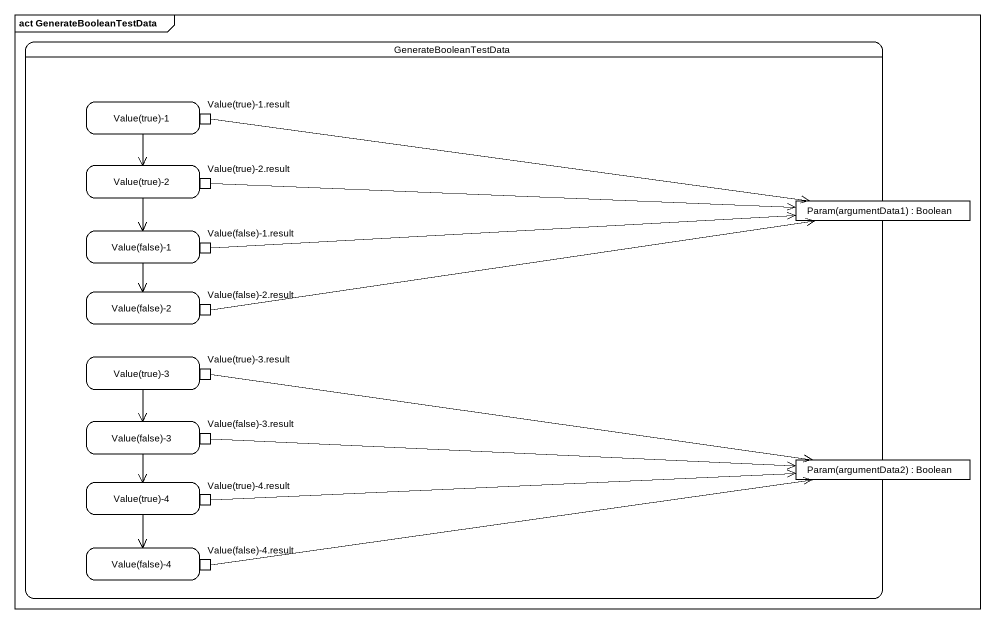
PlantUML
@startuml
mainframe act GenerateBooleanTestData
hide empty description
state GenerateBooleanTestData {
  state "Value(true)-1" as Value_true_1 {
    state "Value(true)-1.result" as Value_true_1_result <<outputPin>>
  }
  state "Value(true)-2" as Value_true_2 {
    state "Value(true)-2.result" as Value_true_2_result <<outputPin>>
  }
  state "Param(argumentData1) : Boolean" as Param_argumentData1 <<object>>
  state "Value(false)-1" as Value_false_1 {
    state "Value(false)-1.result" as Value_false_1_result <<outputPin>>
  }
  state "Value(false)-2" as Value_false_2 {
    state "Value(false)-2.result" as Value_false_2_result <<outputPin>>
  }
  state "Value(true)-3" as Value_true_3 {
    state "Value(true)-3.result" as Value_true_3_result <<outputPin>>
  }
  state "Value(false)-3" as Value_false_3 {
    state "Value(false)-3.result" as Value_false_3_result <<outputPin>>
  }
  state "Param(argumentData2) : Boolean" as Param_argumentData2 <<object>>
  state "Value(true)-4" as Value_true_4 {
    state "Value(true)-4.result" as Value_true_4_result <<outputPin>>
  }
  state "Value(false)-4" as Value_false_4 {
    state "Value(false)-4.result" as Value_false_4_result <<outputPin>>
  }
}
Value_true_1 --> Value_true_2
Value_true_1_result -right-> Param_argumentData1
Value_true_2 --> Value_false_1
Value_true_2_result -right-> Param_argumentData1
Value_false_1 --> Value_false_2
Value_false_1_result -right-> Param_argumentData1
Value_false_2_result -right-> Param_argumentData1
Value_true_3 --> Value_false_3
Value_true_3_result -right-> Param_argumentData2
Value_false_3 --> Value_true_4
Value_false_3_result -right-> Param_argumentData2
Value_true_4 --> Value_false_4
Value_true_4_result -right-> Param_argumentData2
Value_false_4_result -right-> Param_argumentData2
@enduml
